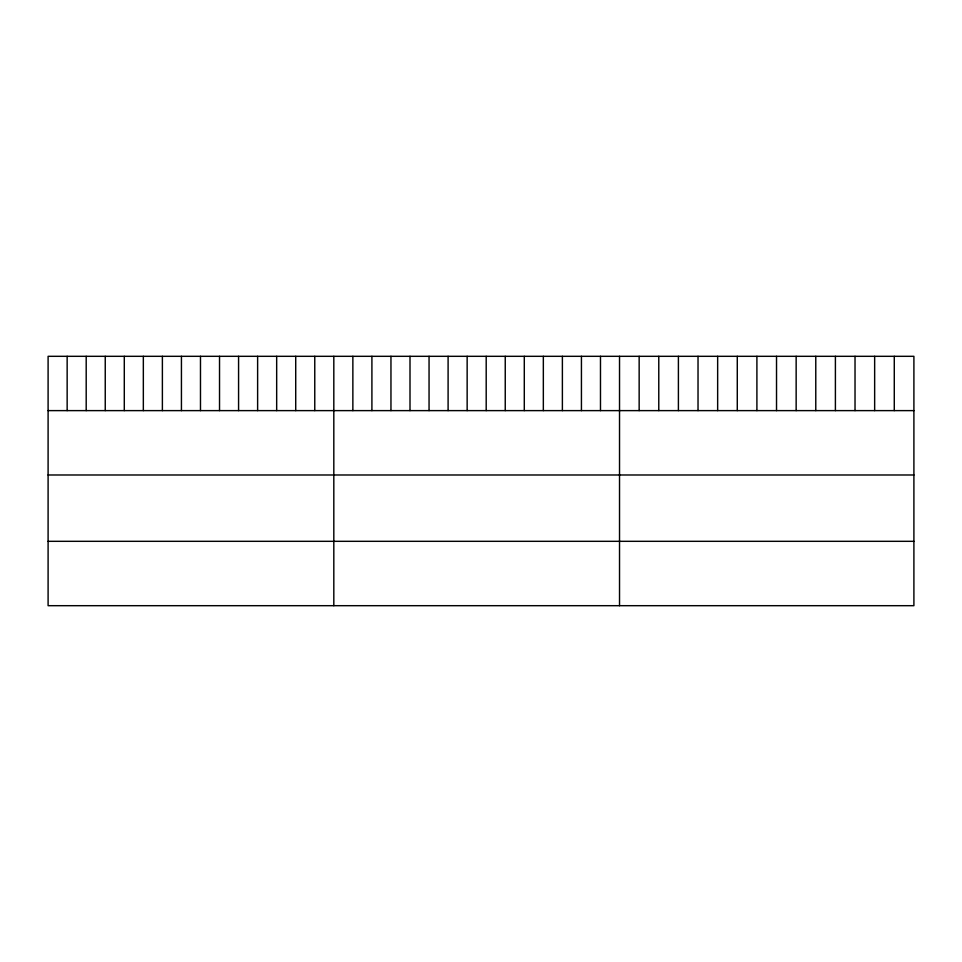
<?xml version="1.0" encoding="UTF-8"?>
<svg xmlns="http://www.w3.org/2000/svg" width="962" height="962" viewBox="0 0 962 962"><rect width="100%" height="100%" fill="white"/><g stroke="black" fill="none" stroke-linecap="round" stroke-linejoin="round"><path stroke-width="1.44" d="M913.9 410.618L913.9 605.687L48.1 605.687L48.1 356.313L913.9 356.313L913.9 410.618L48.1 410.618M48.1 474.987L913.9 474.987M48.1 541.317L913.9 541.317M894.275 356.313L894.275 410.618M874.65 356.313L874.65 410.618M855.026 356.313L855.026 410.618M835.401 356.313L835.401 410.618M815.776 356.313L815.776 410.618M796.151 356.313L796.151 410.618M776.526 356.313L776.526 410.618M756.902 356.313L756.902 410.618M737.277 356.313L737.277 410.618M717.652 356.313L717.652 410.618M698.027 356.313L698.027 410.618M678.402 356.313L678.402 410.618M658.778 356.313L658.778 410.618M639.153 356.313L639.153 410.618M619.528 356.313L619.528 605.687M600.48 356.313L600.48 410.618M581.433 356.313L581.433 410.618M562.385 356.313L562.385 410.618M543.338 356.313L543.338 410.618M524.29 356.313L524.29 410.618M505.242 356.313L505.242 410.618M486.195 356.313L486.195 410.618M467.147 356.313L467.147 410.618M448.1 356.313L448.1 410.618M429.052 356.313L429.052 410.618M410.004 356.313L410.004 410.618M390.957 356.313L390.957 410.618M371.909 356.313L371.909 410.618M352.862 356.313L352.862 410.618M333.814 356.313L333.814 605.687M314.766 356.313L314.766 410.618M295.719 356.313L295.719 410.618M276.671 356.313L276.671 410.618M257.624 356.313L257.624 410.618M238.576 356.313L238.576 410.618M219.528 356.313L219.528 410.618M200.481 356.313L200.481 410.618M181.433 356.313L181.433 410.618M162.386 356.313L162.386 410.618M143.338 356.313L143.338 410.618M124.29 356.313L124.29 410.618M105.243 356.313L105.243 410.618M86.195 356.313L86.195 410.618M67.148 356.313L67.148 410.618"/></g></svg>
